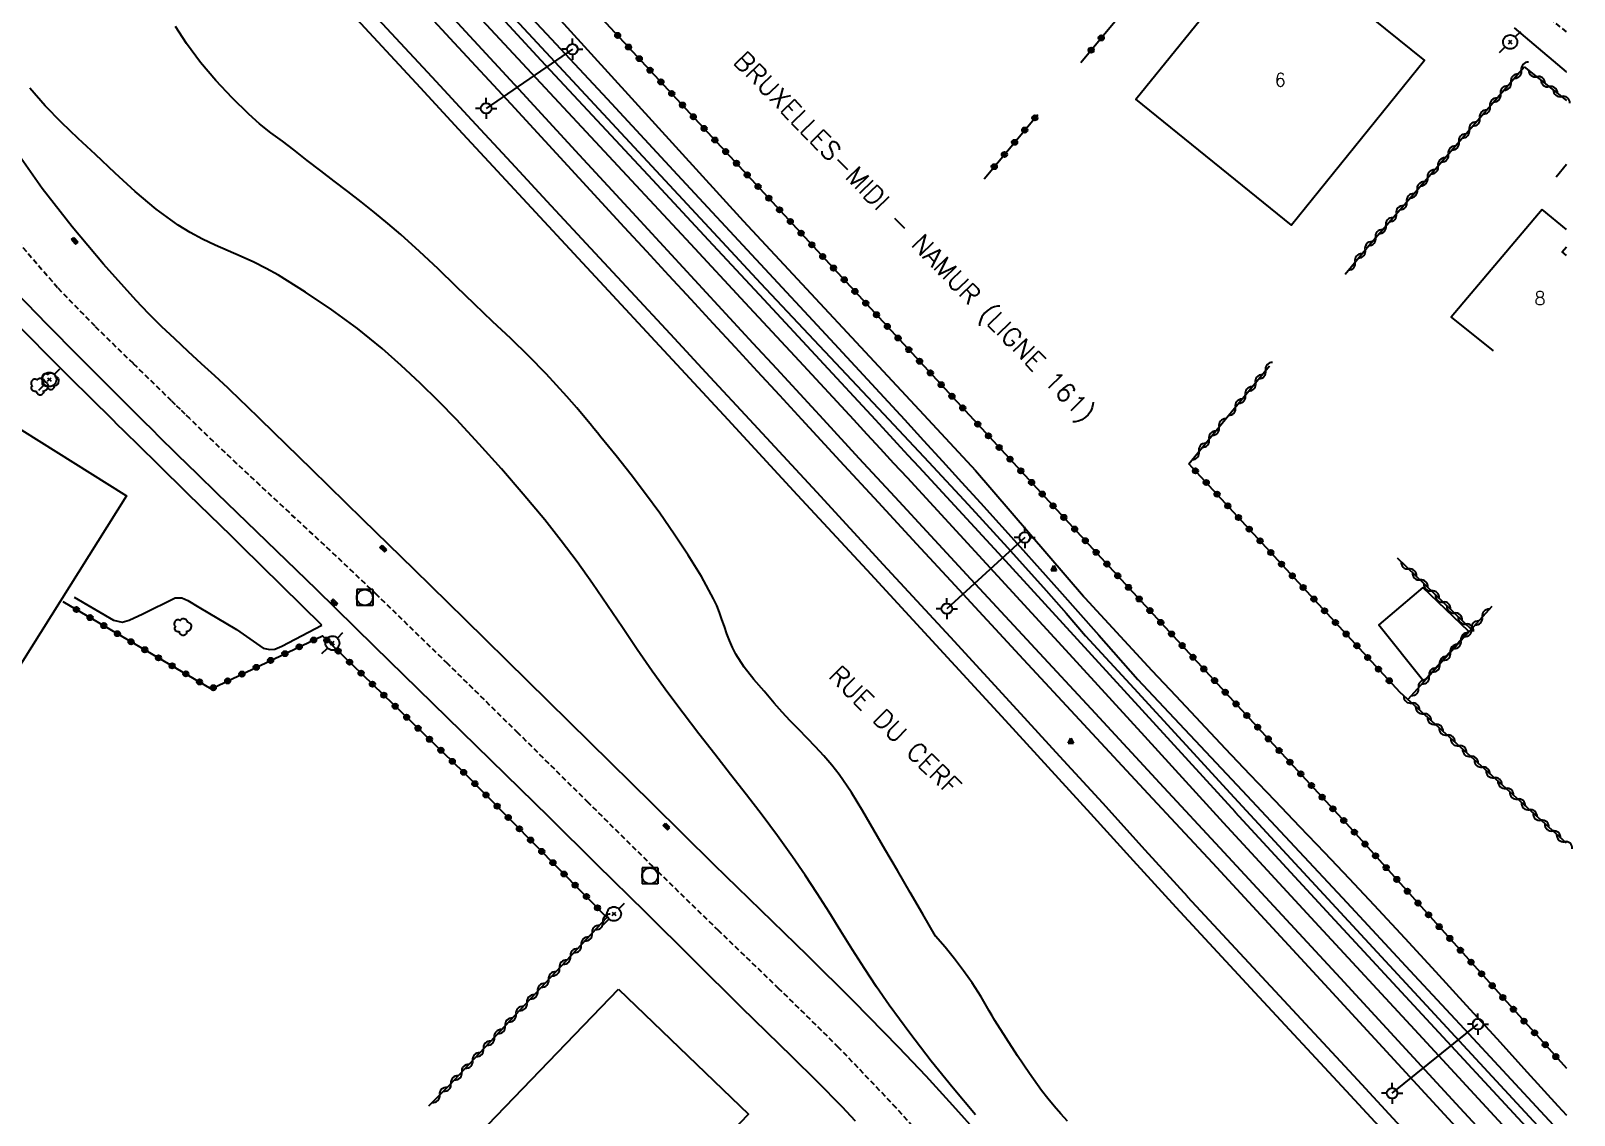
# Model space of a CAD drawing. Header units: millimetres. Extents: x 159000 to 160002, y 156999 to 158000.
# Drawn here: x 159854.8 to 160000.7, y 157605.2 to 157707.7 of the extents above; entities that cross this region are included whole.
import ezdxf
from ezdxf.enums import TextEntityAlignment as Align

# ---------------------------------------------------------------- set-up
doc = ezdxf.new("R2010")
doc.units = ezdxf.units.MM
doc.linetypes.add('DASHED', pattern=[0.75, 0.5, -0.25])
doc.layers.get('0').update_dxf_attribs({"linetype": 'CONTINUOUS'})
for name, color, linetype in [('W0001', 6, 'DASHED'), ('W0008', 7, 'CONTINUOUS'), ('W0014', 7, 'CONTINUOUS'), ('W0017', 7, 'CONTINUOUS'), ('W0101', 7, 'CONTINUOUS'), ('W0104', 1, 'CONTINUOUS'), ('W0211', 2, 'CONTINUOUS'), ('W0214', 2, 'CONTINUOUS'), ('W0300', 7, 'CONTINUOUS'), ('W0310', 3, 'CONTINUOUS'), ('W0323', 7, 'CONTINUOUS'), ('W0401', 7, 'CONTINUOUS'), ('W0420', 7, 'CONTINUOUS'), ('W0473', 7, 'CONTINUOUS'), ('W0610', 7, 'CONTINUOUS'), ('W0611', 7, 'CONTINUOUS'), ('W0700', 7, 'CONTINUOUS'), ('W0850', 7, 'CONTINUOUS'), ('W0989', 7, 'CONTINUOUS'), ('W0991', 7, 'CONTINUOUS')]:
    doc.layers.add(name, color=color, linetype=linetype)
doc.styles.get("Standard").update_dxf_attribs({"font": 'romans.shx', "width": 0.85})

# ---------------------------------------------------------------- blocks, each defined once
blk = doc.blocks.new('T610')
for p, q in [((-0.500001, 0), (-1.000002, 0)), ((0, 0.500001), (0, 1.000002)), ((0.500001, 0), (1.000002, 0)), ((0, -0.500001), (0, -1.000002))]:
    blk.add_line(p, q)
blk.add_ellipse((0, 0), major_axis=(-0.353554, 0.353554), ratio=1, start_param=3.926990817, end_param=10.2101761242)
blk = doc.blocks.new('T401')
for p, q in [((-0.3, 0.3), (0, 0.3)), ((-0.3, -0.25), (-0.3, 0.3)), ((-0.3, 0.15), (0, 0.15)), ((-0.3, 0), (0, 0)), ((0, 0.3), (0, -0.25)), ((-0.3, -0.15), (0, -0.15)), ((-0.3, -0.25), (-0.3, -0.3)), ((-0.3, -0.3), (0, -0.3)), ((0, -0.3), (0, -0.25))]:
    blk.add_line(p, q)
blk = doc.blocks.new('T420')
for p, q in [((0.75, 0.75), (-0.75, 0.75)), ((-0.75, 0.75), (-0.75, -0.75)), ((0.75, 0.75), (0.75, -0.75)), ((0.75, -0.75), (-0.75, -0.75))]:
    blk.add_line(p, q)
blk.add_ellipse((0, 0), major_axis=(-0.53, 0.53), ratio=1, start_param=3.926991, end_param=10.210176)
blk = doc.blocks.new('T473')
for p, q in [((-0.166667, 0.166667), (0.166667, -0.166667)), ((-0.166667, -0.166667), (0.166667, 0.166667)), ((0.500001, 0.500001), (1.000002, 1.000002)), ((-1.000002, -1.000002), (-0.500001, -0.500001))]:
    blk.add_line(p, q)
blk.add_ellipse((0, 0), major_axis=(0.471405, 0.471405), ratio=1, start_param=5.4977871438, end_param=11.780972451)
blk = doc.blocks.new('T850')
for p, q in [((-0.25, -0.15), (0, 0.32)), ((0, 0.32), (0.25, -0.15)), ((-0.25, -0.15), (0.25, -0.15))]:
    blk.add_line(p, q)
for major_axis in [(-0.106, 0.106), (-0.0354, 0.0354), (-0.0236, 0.0236)]:
    blk.add_ellipse((0, 0), major_axis=major_axis, ratio=1, start_param=3.926991, end_param=10.210176)
blk = doc.blocks.new('T300')
for p, q in [((-0.8, 0.51), (-0.86, 0.34)), ((-0.86, 0.34), (-0.86, 0.17)), ((-0.86, 0.17), (-0.74, 0.06)), ((-0.69, 0.63), (-0.8, 0.51)), ((-0.8, -0.06), (-0.74, 0.06)), ((-0.74, 0.06), (-0.69, 0.11)), ((-0.57, 0.69), (-0.69, 0.63)), ((-0.46, 0.69), (-0.57, 0.69)), ((-0.29, 0.63), (-0.46, 0.69)), ((-0.29, 0.63), (-0.17, 0.74)), ((-0.23, 0.57), (-0.29, 0.63)), ((-0.17, 0.74), (-0.06, 0.8)), ((-0.06, 0.8), (0.06, 0.8)), ((0.06, 0.8), (0.23, 0.74)), ((0.23, 0.74), (0.34, 0.63)), ((0.34, 0.63), (0.4, 0.51)), ((0.46, 0.46), (0.34, 0.46)), ((0.4, 0.51), (0.4, 0.46)), ((0.57, 0.4), (0.46, 0.46)), ((0.57, 0.4), (0.69, 0.29)), ((0.69, 0.29), (0.74, 0.17)), ((0.74, 0.06), (0.69, -0.17)), ((0.74, 0.17), (0.74, 0.06)), ((-0.8, -0.17), (-0.8, -0.06)), ((-0.8, -0.23), (-0.8, -0.17)), ((-0.74, -0.34), (-0.8, -0.23)), ((-0.69, -0.4), (-0.74, -0.34)), ((-0.51, -0.46), (-0.69, -0.4)), ((-0.4, -0.46), (-0.51, -0.46)), ((-0.4, -0.46), (-0.34, -0.46)), ((-0.34, -0.46), (-0.34, -0.4)), ((-0.34, -0.51), (-0.34, -0.46)), ((-0.29, -0.63), (-0.34, -0.51)), ((-0.17, -0.74), (-0.29, -0.63)), ((-0.06, -0.8), (-0.17, -0.74)), ((0.06, -0.8), (-0.06, -0.8)), ((0.17, -0.74), (0.06, -0.8)), ((0.23, -0.69), (0.17, -0.74)), ((0.29, -0.46), (0.23, -0.46)), ((0.29, -0.63), (0.23, -0.69)), ((0.46, -0.4), (0.29, -0.46)), ((0.34, -0.51), (0.29, -0.63)), ((0.34, -0.51), (0.34, -0.46)), ((0.57, -0.34), (0.46, -0.4)), ((0.63, -0.29), (0.57, -0.34)), ((0.69, -0.17), (0.63, -0.29))]:
    blk.add_line(p, q)
blk = doc.blocks.new('t310o')
at = {"color": 0, "linetype": 'Continuous'}
for centre, start, end in [((-0.5, 0.38), 216.8699, 323.1304), ((0.5, -0.37), 36.8699, 143.1303)]:
    blk.add_arc(centre, 0.625, start, end, dxfattribs=at)
blk = doc.blocks.new('t323o')
at = {"color": 0, "linetype": 'Continuous'}
for radius in [0.25, 0.15]:
    blk.add_circle((0, 0), radius, dxfattribs=at)

msp = doc.modelspace()

# ---------------------------------------------------------------- linework, layer by layer
at = {"layer": 'W0001'}
for points in [[(160000, 157707.65), (159995.63, 157711.27)], [(159845.38, 157700.41), (159854.09, 157687.27), (159857.39, 157683.44), (159860.91, 157679.81), (159864.52, 157676.29), (159868.13, 157672.77), (159868.58, 157672.33), (159869.03, 157671.89), (159869.49, 157671.44), (159869.94, 157671)], [(159940.19, 157601.94), (159936.65, 157605.92), (159931.2, 157611.65), (159925.56, 157617.2), (159919.86, 157622.68), (159914.19, 157628.19), (159907.55, 157634.77), (159900.91, 157641.35), (159894.24, 157647.92), (159887.54, 157654.43), (159885.36, 157656.52), (159883.16, 157658.59), (159880.95, 157660.65), (159878.73, 157662.71), (159876.52, 157664.76), (159874.31, 157666.83), (159872.12, 157668.9), (159869.94, 157671)]]:
    msp.add_lwpolyline(points, dxfattribs=at)
at = {"layer": 'W0008'}
for points in [[(159995.05, 157708.02), (159996.5, 157706.79), (159999.98, 157703.87), (160000, 157703.86)], [(159876.55, 157671), (159876.09, 157671.44), (159875.63, 157671.89), (159875.18, 157672.33), (159874.72, 157672.77), (159873.48, 157673.96), (159872.22, 157675.12), (159870.95, 157676.28), (159869.69, 157677.44), (159868.43, 157678.62), (159867.19, 157679.8), (159865.97, 157681.02), (159864.79, 157682.27), (159861.71, 157685.7), (159858.73, 157689.21), (159855.89, 157692.85), (159853.24, 157696.63)], [(159944.47, 157603.38), (159941.99, 157606.17), (159939.46, 157608.92), (159936.9, 157611.63), (159932.61, 157616.03), (159928.24, 157620.34), (159923.83, 157624.62), (159919.44, 157628.91), (159913.56, 157634.71), (159907.67, 157640.51), (159901.78, 157646.3), (159895.89, 157652.09), (159891.06, 157656.82), (159886.23, 157661.56), (159881.4, 157666.28), (159876.55, 157671)]]:
    msp.add_lwpolyline(points, dxfattribs=at)
at = {"layer": 'W0014'}
for points in [[(159862.55, 157671), (159860.54, 157672.98), (159858.55, 157674.96), (159856.55, 157676.94), (159854.57, 157678.94), (159853.72, 157679.8), (159852.89, 157680.67), (159852.06, 157681.55), (159851.23, 157682.43), (159850.39, 157683.3), (159849.55, 157684.17), (159848.69, 157685.02), (159847.82, 157685.86), (159847.37, 157686.28), (159846.9, 157686.68), (159846.43, 157687.08), (159845.95, 157687.47)], [(159853.41, 157683.03), (159856.36, 157679.99), (159859.34, 157676.98), (159862.34, 157673.99), (159865.34, 157671)], [(159882.34, 157651.56), (159880.45, 157653.43), (159878.55, 157655.29), (159876.65, 157657.16), (159874.76, 157659.02), (159873.76, 157660), (159872.76, 157660.98), (159871.76, 157661.96), (159870.75, 157662.94), (159869.75, 157663.91), (159868.75, 157664.89), (159867.75, 157665.87), (159866.76, 157666.85), (159866.23, 157667.37), (159865.7, 157667.89), (159865.18, 157668.41), (159864.65, 157668.93), (159864.13, 157669.44), (159863.6, 157669.96), (159863.07, 157670.48), (159862.55, 157671)], [(159865.34, 157671), (159865.71, 157670.63), (159866.08, 157670.27), (159866.45, 157669.9), (159866.82, 157669.54), (159868.68, 157667.7), (159870.55, 157665.87), (159872.42, 157664.05), (159874.3, 157662.23), (159876.17, 157660.42), (159878.05, 157658.6), (159879.93, 157656.78), (159881.8, 157654.96), (159887.3, 157649.58), (159892.8, 157644.2), (159898.3, 157638.82), (159903.79, 157633.43), (159908.34, 157628.94), (159912.9, 157624.45), (159917.44, 157619.95), (159921.99, 157615.45), (159924.38, 157613.12), (159926.77, 157610.79), (159929.15, 157608.45), (159931.49, 157606.07), (159932.77, 157604.72)]]:
    msp.add_lwpolyline(points, dxfattribs=at)
at = {"layer": 'W0017'}
for points in [[(159999.03, 157693.95), (160000, 157695.16)], [(159858.93, 157654.2), (159862.64, 157652.04), (159863.45, 157651.85), (159864.13, 157652.03), (159865.42, 157652.65), (159868.47, 157654.16), (159869.12, 157654.16), (159869.67, 157653.89), (159870.72, 157653.28), (159874.27, 157651.17), (159876.78, 157649.38), (159877.43, 157649.26), (159877.9, 157649.31), (159878.57, 157649.57)], [(159878.57, 157649.57), (159882.34, 157651.56)]]:
    msp.add_lwpolyline(points, dxfattribs=at)
at = {"layer": 'W0101'}
for points in [[(159971.86, 157716.82), (159986.57, 157704.93), (159974.02, 157689.39), (159959.31, 157701.28), (159971.86, 157716.82)], [(159910.4, 157617.16), (159922.67, 157605.33), (159908.67, 157590.81), (159896.4, 157602.64)]]:
    msp.add_lwpolyline(points, close=True, dxfattribs=at)
for points in [[(159997.7, 157690.87), (159989.11, 157680.68), (159993.09, 157677.5)], [(160000, 157688.97), (159997.7, 157690.87)], [(160000, 157686.5), (159999.61, 157686.86), (160000, 157687.32)]]:
    msp.add_lwpolyline(points, dxfattribs=at)
at = {"layer": 'W0104'}
msp.add_lwpolyline([(159852.37, 157671), (159863.88, 157663.8), (159852.18, 157645.18)], dxfattribs=at)
msp.add_lwpolyline([(159986.43, 157655.11), (159982.26, 157651.58), (159986.51, 157646.28), (159990.74, 157651)], close=True, dxfattribs=at)
at = {"layer": 'W0211'}
for points in [[(159854.48, 157758.72), (159862.1, 157750.45), (159869.74, 157742.19), (159882.24, 157728.69), (159894.75, 157715.2), (159907.27, 157701.71), (159919.79, 157688.23), (159923.82, 157683.91), (159927.86, 157679.6), (159931.9, 157675.3), (159935.94, 157671)], [(159878.94, 157736.63), (159897.2, 157717.24), (159922.16, 157689.8), (159939.66, 157671)], [(159907.36, 157671), (159906.44, 157672.1), (159905.49, 157673.18), (159904.54, 157674.25), (159903.56, 157675.31), (159901.9, 157677), (159900.2, 157678.65), (159898.48, 157680.27), (159896.76, 157681.9), (159895.04, 157683.57), (159893.33, 157685.25), (159891.59, 157686.9), (159889.81, 157688.5), (159888.58, 157689.55), (159887.33, 157690.57), (159886.07, 157691.57), (159884.8, 157692.56), (159883.52, 157693.54), (159882.24, 157694.52), (159880.96, 157695.5), (159879.7, 157696.49), (159878.62, 157697.31), (159877.53, 157698.12), (159876.46, 157698.96), (159875.44, 157699.86), (159873.85, 157701.42), (159872.32, 157703.05), (159870.88, 157704.76), (159869.55, 157706.55), (159868.51, 157708.16)], [(159940.34, 157622.17), (159939.16, 157624.24), (159937.97, 157626.3), (159936.77, 157628.36), (159935.56, 157630.4), (159934.52, 157632.18), (159933.5, 157633.98), (159932.43, 157635.74), (159931.25, 157637.44), (159930.54, 157638.34), (159929.79, 157639.21), (159929.02, 157640.05), (159928.22, 157640.87), (159927.43, 157641.69), (159926.63, 157642.51), (159925.86, 157643.34), (159925.1, 157644.2), (159924.15, 157645.31), (159923.19, 157646.42), (159922.28, 157647.58), (159921.48, 157648.82), (159921.15, 157649.44), (159920.87, 157650.1), (159920.62, 157650.76), (159920.4, 157651.43), (159920.17, 157652.1), (159919.94, 157652.77), (159919.68, 157653.42), (159919.38, 157654.06), (159918.23, 157656.16), (159916.97, 157658.19), (159915.64, 157660.18), (159914.29, 157662.14), (159912.95, 157663.98), (159911.58, 157665.79), (159910.16, 157667.58), (159908.73, 157669.35), (159908.39, 157669.76), (159908.05, 157670.17), (159907.71, 157670.59), (159907.36, 157671)], [(159935.94, 157671), (159939.7, 157666.99), (159943.43, 157662.96), (159947.15, 157658.9), (159950.83, 157654.83), (159951.77, 157653.77), (159952.7, 157652.71), (159953.62, 157651.64), (159954.53, 157650.56)], [(159939.66, 157671), (159944.14, 157666.19), (159954.35, 157654.3)], [(159954.1, 157654.57), (159956.33, 157652.13), (159958.57, 157649.7), (159960.81, 157647.28), (159963.07, 157644.87), (159965.4, 157642.39), (159967.74, 157639.92), (159970.08, 157637.46), (159972.43, 157635), (159974.78, 157632.54), (159977.13, 157630.07), (159979.46, 157627.6), (159981.79, 157625.12), (159984.71, 157621.97), (159987.62, 157618.81), (159990.52, 157615.65), (159993.41, 157612.48), (159996.3, 157609.3), (159999.19, 157606.13), (160000, 157605.25)], [(159954.53, 157650.56), (159959.09, 157645.6), (159963.66, 157640.64), (159968.22, 157635.68), (159972.79, 157630.73), (159980.15, 157622.75), (159987.52, 157614.78), (159994.89, 157606.82), (160000, 157601.3)], [(159952.82, 157604.67), (159952.2, 157605.37), (159951.58, 157606.09), (159950.98, 157606.82), (159950.39, 157607.56), (159949.23, 157609.18), (159948.12, 157610.84), (159947.04, 157612.52), (159945.98, 157614.2), (159945.7, 157614.64), (159945.44, 157615.09), (159945.18, 157615.54), (159944.92, 157615.98), (159944.66, 157616.43), (159944.4, 157616.88), (159944.12, 157617.32), (159943.83, 157617.75), (159943.01, 157618.89), (159942.16, 157620.02), (159941.26, 157621.11), (159940.34, 157622.17)]]:
    msp.add_lwpolyline(points, dxfattribs=at)
at = {"layer": 'W0214'}
for points in [[(159851.35, 157763.7), (159855.38, 157759.29), (159859.42, 157754.88), (159863.47, 157750.48), (159869.18, 157744.31), (159874.9, 157738.16), (159880.63, 157732.02), (159886.37, 157725.88), (159892.11, 157719.74), (159897.85, 157713.61), (159903.58, 157707.46), (159909.31, 157701.31), (159916.34, 157693.74), (159923.38, 157686.17), (159930.41, 157678.6), (159937.41, 157671)], [(159895.06, 157671), (159893.36, 157672.74), (159891.63, 157674.44), (159889.85, 157676.1), (159888.04, 157677.71), (159885.71, 157679.61), (159883.29, 157681.39), (159880.8, 157683.06), (159878.25, 157684.64), (159877.09, 157685.29), (159875.9, 157685.88), (159874.7, 157686.42), (159873.49, 157686.95), (159872.27, 157687.49), (159871.07, 157688.05), (159869.9, 157688.68), (159868.76, 157689.37), (159866.67, 157690.89), (159864.7, 157692.56), (159862.81, 157694.31), (159860.93, 157696.07), (159859.32, 157697.57), (159857.74, 157699.09), (159856.19, 157700.66), (159854.74, 157702.32)], [(159944.15, 157605.27), (159942.03, 157607.79), (159939.96, 157610.36), (159937.94, 157612.98), (159935.99, 157615.64), (159934.79, 157617.36), (159933.63, 157619.11), (159932.51, 157620.87), (159931.4, 157622.65), (159930.29, 157624.43), (159929.17, 157626.19), (159928.02, 157627.94), (159926.84, 157629.67), (159925.41, 157631.65), (159923.96, 157633.6), (159922.48, 157635.53), (159920.98, 157637.45), (159919.48, 157639.37), (159917.98, 157641.29), (159916.5, 157643.23), (159915.05, 157645.18), (159913.58, 157647.21), (159912.15, 157649.27), (159910.75, 157651.35), (159909.34, 157653.42), (159907.92, 157655.49), (159906.47, 157657.54), (159904.97, 157659.55), (159903.41, 157661.52), (159901.38, 157663.94), (159899.32, 157666.34), (159897.21, 157668.69), (159895.06, 157671)], [(159937.41, 157671), (159939.21, 157669.03), (159941.01, 157667.07), (159942.81, 157665.09), (159944.6, 157663.12), (159948.35, 157658.97), (159952.08, 157654.81), (159955.8, 157650.62), (159959.49, 157646.42)], [(160000, 157602.96), (159997.17, 157606.03), (159991.21, 157612.47), (159985.24, 157618.9), (159979.26, 157625.32), (159974.32, 157630.61), (159969.39, 157635.89), (159964.44, 157641.16), (159959.48, 157646.43)]]:
    msp.add_lwpolyline(points, dxfattribs=at)
at = {"layer": 'W0310'}
for points in [[(159979.07, 157684.74), (159981.32, 157687.46), (159996.02, 157704.35)], [(159996.02, 157704.35), (160000, 157701.17)], [(159967.75, 157671), (159971.94, 157676.09)], [(159964.31, 157666.83), (159967.75, 157671)], [(159984.01, 157657.92), (159991.08, 157651.1)], [(159992.94, 157653.33), (159985.01, 157644.53)], [(160000, 157630.94), (159984.27, 157645.21)], [(159909.3, 157623.94), (159894.35, 157608.02), (159892.42, 157606.1)]]:
    msp.add_lwpolyline(points, dxfattribs=at)
at = {"layer": 'W0323'}
for points in [[(159712.81, 157919.81), (159753.46, 157875.4), (159789.85, 157836.59), (159830.16, 157793.29), (159858.31, 157763.38), (159892.05, 157726.98), (159922.18, 157694.54), (159943.94, 157671)], [(159954.11, 157704.77), (159956.85, 157708.06), (159969.53, 157723.15), (159971.07, 157724.91), (159964.74, 157729.82), (159957.44, 157734.5), (159951.01, 157738.17)], [(159944.96, 157693.75), (159950.02, 157699.85)], [(159943.94, 157671), (159950.3, 157664.12), (159979.54, 157632.46), (160000, 157609.67)], [(159984.27, 157645.21), (159964.31, 157666.83)], [(159857.85, 157653.8), (159871.88, 157645.55), (159882.39, 157650.56), (159895.7, 157637.71), (159909.3, 157623.94)]]:
    msp.add_lwpolyline(points, dxfattribs=at)
at = {"layer": 'W0611'}
for points in [[(159906.03, 157706.01), (159897.88, 157700.42)], [(159948.79, 157659.85), (159941.43, 157653.12)], [(159983.52, 157607.31), (159991.64, 157613.85)]]:
    msp.add_lwpolyline(points, dxfattribs=at)
at = {"layer": 'W0700'}
for points in [[(159849.52, 157762.94), (159855.67, 157756.28), (159861.81, 157749.61), (159867.95, 157742.95), (159874.1, 157736.29), (159880.24, 157729.63), (159886.39, 157722.97), (159892.55, 157716.31), (159897.8, 157710.64), (159903.06, 157704.98), (159908.33, 157699.32), (159913.6, 157693.66), (159918.87, 157688), (159924.13, 157682.34), (159929.39, 157676.67), (159934.65, 157671)], [(159854.56, 157755.26), (159860.71, 157748.59), (159866.85, 157741.93), (159872.99, 157735.27), (159879.14, 157728.61), (159885.29, 157721.95), (159891.45, 157715.3), (159896.58, 157709.75), (159901.73, 157704.21), (159906.88, 157698.68), (159912.03, 157693.15), (159917.18, 157687.62), (159922.32, 157682.08), (159927.47, 157676.54), (159932.6, 157671)], [(159929.77, 157671), (159927.55, 157673.4), (159925.34, 157675.79), (159923.13, 157678.19), (159920.92, 157680.59), (159918.71, 157682.99), (159916.5, 157685.38), (159914.29, 157687.78), (159912.08, 157690.18), (159906.71, 157696), (159901.34, 157701.82), (159895.97, 157707.65), (159890.6, 157713.47), (159885.23, 157719.29), (159879.85, 157725.12), (159874.48, 157730.93), (159869.1, 157736.75), (159864.17, 157742.07), (159859.24, 157747.38), (159854.3, 157752.7)], [(159927.72, 157671), (159925.63, 157673.27), (159923.54, 157675.54), (159921.44, 157677.81), (159919.35, 157680.08), (159917.26, 157682.35), (159915.16, 157684.62), (159913.07, 157686.89), (159910.97, 157689.16), (159905.6, 157694.98), (159900.23, 157700.81), (159894.86, 157706.63), (159889.5, 157712.45), (159884.13, 157718.28), (159878.75, 157724.1), (159873.38, 157729.92), (159868, 157735.73), (159863.07, 157741.05), (159858.14, 157746.37), (159853.2, 157751.68)], [(159850.52, 157746.64), (159857.37, 157739.27), (159864.23, 157731.89), (159871.08, 157724.52), (159877.94, 157717.14), (159884.79, 157709.76), (159891.63, 157702.38), (159895.27, 157698.45), (159898.91, 157694.53), (159902.54, 157690.61), (159906.18, 157686.69), (159909.82, 157682.77), (159913.45, 157678.85), (159917.09, 157674.92), (159920.72, 157671)], [(159851.62, 157747.66), (159858.47, 157740.29), (159865.33, 157732.91), (159872.18, 157725.54), (159879.04, 157718.16), (159885.89, 157710.78), (159892.73, 157703.39), (159896.49, 157699.34), (159900.24, 157695.3), (159904, 157691.25), (159907.75, 157687.2), (159911.51, 157683.15), (159915.26, 157679.1), (159919.01, 157675.05), (159922.77, 157671)], [(159920.72, 157671), (159927.29, 157663.9), (159933.85, 157656.8), (159940.4, 157649.69), (159946.95, 157642.58), (159950.99, 157638.17), (159955.02, 157633.75), (159959.04, 157629.33), (159963.06, 157624.89)], [(159922.77, 157671), (159929.1, 157664.16), (159935.42, 157657.31), (159941.74, 157650.45), (159948.05, 157643.59), (159952.09, 157639.18), (159956.13, 157634.76), (159960.15, 157630.33), (159964.17, 157625.9)], [(159966.56, 157629.05), (159960.47, 157635.61), (159954.38, 157642.18), (159948.29, 157648.74), (159942.21, 157655.32), (159938.59, 157659.23), (159934.96, 157663.16), (159931.34, 157667.08), (159927.72, 157671)], [(159967.66, 157630.07), (159961.57, 157636.63), (159955.48, 157643.2), (159949.39, 157649.76), (159943.31, 157656.33), (159939.92, 157660), (159936.54, 157663.66), (159933.15, 157667.33), (159929.77, 157671)], [(159932.6, 157671), (159933.87, 157669.63), (159935.14, 157668.26), (159936.4, 157666.89), (159937.67, 157665.52), (159945.16, 157657.38), (159952.64, 157649.23), (159960.11, 157641.07), (159967.56, 157632.9)], [(159934.65, 157671), (159935.68, 157669.88), (159936.71, 157668.77), (159937.74, 157667.65), (159938.77, 157666.53), (159946.27, 157658.4), (159953.75, 157650.25), (159961.22, 157642.09), (159968.67, 157633.91)], [(159967.56, 157632.9), (159976.6, 157623.12), (159985.63, 157613.33), (159994.67, 157603.55), (160000, 157597.79)], [(159968.66, 157633.92), (159977.7, 157624.13), (159986.73, 157614.35), (159995.77, 157604.57), (160000, 157600)], [(160000, 157595.03), (159989.59, 157606.31), (159978.63, 157618.2), (159967.66, 157630.07)], [(160000, 157592.81), (159999.45, 157593.41), (159988.49, 157605.3), (159977.53, 157617.18), (159966.56, 157629.05)], [(159964.16, 157625.92), (159972.01, 157617.45), (159979.86, 157608.99), (159987.7, 157600.52), (159995.55, 157592.05), (160000, 157587.25)], [(159963.06, 157624.9), (159970.91, 157616.43), (159978.76, 157607.97), (159986.6, 157599.5), (159994.45, 157591.04), (159996.89, 157588.4), (159999.33, 157585.76), (160000, 157585.04)]]:
    msp.add_lwpolyline(points, dxfattribs=at)

# ---------------------------------------------------------------- block references
at = {"layer": 'W0300'}
for p in [(159856.72, 157674.62), (159855.71, 157674.12), (159869.24, 157651.39)]:
    msp.add_blockref('T300', p, dxfattribs=at)
at = {"layer": 'W0310'}
for p, rotation in [((159995.75, 157704.03), 48.94524846554433), ((159994.76, 157702.9), 48.94524846554433), ((159997.2, 157703.41), 321.3277813837381), ((159998.37, 157702.47), 321.3277813837381), ((159992.79, 157700.64), 48.94524846554433), ((159993.78, 157701.77), 48.94524846554433), ((159999.54, 157701.54), 321.3277813837381), ((159991.81, 157699.51), 48.94524846554433), ((159990.82, 157698.38), 48.94524846554433), ((159988.85, 157696.11), 48.94524846554433), ((159989.84, 157697.24), 48.94524846554433), ((159987.87, 157694.98), 48.94524846554433), ((159986.88, 157693.85), 48.94524846554433), ((159985.9, 157692.72), 48.94524846554433), ((159983.93, 157690.46), 48.94524846554433), ((159984.91, 157691.59), 48.94524846554433), ((159982.94, 157689.33), 48.94524846554433), ((159981.96, 157688.2), 48.94524846554433), ((159980.03, 157685.9), 50.5099296019859), ((159980.98, 157687.05), 50.5099296019859), ((159971.57, 157675.63), 50.50992960186608), ((159970.61, 157674.47), 50.50992960186608), ((159969.66, 157673.32), 50.50992960186608), ((159968.71, 157672.16), 50.50992960186608), ((159967.17, 157670.3), 50.50992960195862), ((159966.22, 157669.14), 50.50992960195862), ((159965.26, 157667.98), 50.50992960195862), ((159985.09, 157656.88), 316.0149278057854), ((159986.17, 157655.84), 316.0149278057854), ((159987.25, 157654.8), 316.0149278057854), ((159988.33, 157653.75), 316.0149278057854), ((159989.41, 157652.71), 316.0149278057854), ((159992.04, 157652.33), 227.9683970160087), ((159990.49, 157651.67), 316.0149278057854), ((159991.03, 157651.22), 227.9683970160087), ((159990.03, 157650.1), 227.9683970160087), ((159989.03, 157648.99), 227.9683970160087), ((159987.02, 157646.76), 227.9683970160087), ((159988.02, 157647.88), 227.9683970160087), ((159986.01, 157645.65), 227.9683970160087), ((159985.38, 157644.2), 137.7967544753045), ((159986.49, 157643.19), 137.7967544753045), ((159987.6, 157642.19), 137.7967544753045), ((159988.71, 157641.18), 137.7967544753045), ((159989.82, 157640.17), 137.7967544753045), ((159990.93, 157639.16), 137.7967544753045), ((159992.04, 157638.15), 137.7967544753045), ((159993.15, 157637.15), 137.7967544753045), ((159994.27, 157636.14), 137.7967544753045), ((159995.38, 157635.13), 137.7967544753045), ((159996.49, 157634.12), 137.7967544753045), ((159997.6, 157633.12), 137.7967544753045), ((159998.71, 157632.11), 137.7967544753045), ((159999.82, 157631.1), 137.7967544753045), ((159908.92, 157623.53), 226.7944889527159), ((159907.89, 157622.44), 226.7944889527159), ((159905.84, 157620.25), 226.7944889527159), ((159906.86, 157621.35), 226.7944889527159), ((159904.81, 157619.16), 226.7944889527159), ((159903.78, 157618.07), 226.7944889527159), ((159901.73, 157615.88), 226.7944889527159), ((159902.75, 157616.97), 226.7944889527159), ((159900.7, 157614.79), 226.7944889527159), ((159899.67, 157613.69), 226.7944889527159), ((159897.62, 157611.51), 226.7944889527159), ((159898.65, 157612.6), 226.7944889527159), ((159896.59, 157610.41), 226.7944889527159), ((159895.57, 157609.32), 226.7944889527159), ((159893.48, 157607.16), 224.828216246816), ((159894.54, 157608.23), 226.7944889527159)]:
    msp.add_blockref('t310o', p, dxfattribs=dict(at, rotation=rotation))
at = {"layer": 'W0323'}
for p, rotation in [((159910.31, 157707.32), 312.8929930734362), ((159956.03, 157707.08), 50.27132694956223), ((159911.33, 157706.22), 312.8929930734362), ((159955.07, 157705.92), 50.27132694956223), ((159912.35, 157705.12), 312.8929930734362), ((159913.37, 157704.02), 312.8929930734362), ((159914.4, 157702.92), 312.8929930734362), ((159915.42, 157701.82), 312.8929930734362), ((159916.44, 157700.73), 312.8929930734362), ((159917.46, 157699.63), 312.8929930734362), ((159918.48, 157698.53), 312.8929930734362), ((159948.79, 157698.37), 50.27132694968442), ((159949.75, 157699.52), 50.27132694968442), ((159919.5, 157697.43), 312.8929930734362), ((159947.83, 157697.21), 50.27132694968442), ((159920.52, 157696.33), 312.8929930734362), ((159921.54, 157695.23), 312.8929930734362), ((159946.87, 157696.06), 50.27132694968442), ((159922.56, 157694.13), 312.7498114946578), ((159945.91, 157694.91), 50.27132694968442), ((159923.58, 157693.03), 312.7498114946578), ((159924.6, 157691.93), 312.7498114946578), ((159925.62, 157690.83), 312.7498114946578), ((159926.63, 157689.73), 312.7498114946578), ((159927.65, 157688.62), 312.7498114946578), ((159928.67, 157687.52), 312.7498114946578), ((159929.69, 157686.42), 312.7498114946578), ((159930.71, 157685.32), 312.7498114946578), ((159931.73, 157684.22), 312.7498114946578), ((159932.74, 157683.12), 312.7498114946578), ((159933.76, 157682.01), 312.7498114946578), ((159934.78, 157680.91), 312.7498114946578), ((159935.8, 157679.81), 312.7498114946578), ((159936.82, 157678.71), 312.7498114946578), ((159937.83, 157677.61), 312.7498114946578), ((159938.85, 157676.51), 312.7498114946578), ((159939.87, 157675.41), 312.7498114946578), ((159940.89, 157674.3), 312.7498114946578), ((159941.91, 157673.2), 312.7498114946578), ((159942.93, 157672.1), 312.7498114946578), ((159944.35, 157670.57), 312.7498114947336), ((159945.36, 157669.46), 312.7498114947336), ((159946.38, 157668.36), 312.7498114947336), ((159947.4, 157667.26), 312.7498114947336), ((159948.42, 157666.16), 312.7498114947336), ((159964.93, 157666.15), 132.7091697875958), ((159949.44, 157665.06), 312.7498114947336), ((159965.95, 157665.05), 132.7091697875958), ((159950.45, 157663.96), 312.7178064028279), ((159966.97, 157663.95), 132.7091697875958), ((159951.47, 157662.85), 312.7178064028279), ((159952.49, 157661.75), 312.7178064028279), ((159967.99, 157662.84), 132.7091697875958), ((159969, 157661.74), 132.7091697875958), ((159953.51, 157660.65), 312.7178064028279), ((159970.02, 157660.64), 132.7091697875958), ((159954.52, 157659.55), 312.7178064028279), ((159971.04, 157659.54), 132.7091697875958), ((159955.54, 157658.45), 312.7178064028279), ((159956.56, 157657.34), 312.7178064028279), ((159972.06, 157658.43), 132.7091697875958), ((159973.07, 157657.33), 132.7091697875958), ((159957.58, 157656.24), 312.7178064028279), ((159974.09, 157656.23), 132.7091697875958), ((159958.6, 157655.14), 312.7178064028279), ((159975.11, 157655.13), 132.7091697875958), ((159859.14, 157653.04), 329.5583673565457), ((159959.61, 157654.04), 312.7178064028279), ((159960.63, 157652.94), 312.7178064028279), ((159976.13, 157654.03), 132.7091697875958), ((159977.14, 157652.92), 132.7091697875958), ((159860.43, 157652.28), 329.5583673565457), ((159861.73, 157651.52), 329.5583673565457), ((159961.65, 157651.83), 312.7178064028279), ((159978.16, 157651.82), 132.7091697875958), ((159863.02, 157650.76), 329.5583673565457), ((159864.31, 157650), 329.5583673565457), ((159881.56, 157650.16), 25.46228708922534), ((159882.81, 157650.16), 315.9921777607581), ((159962.67, 157650.73), 312.7178064028279), ((159979.18, 157650.72), 132.7091697875958), ((159865.61, 157649.24), 329.5583673565457), ((159866.9, 157648.48), 329.5583673565457), ((159878.85, 157648.87), 25.46228708922534), ((159880.21, 157649.52), 25.46228708922534), ((159883.89, 157649.11), 315.9921777607581), ((159963.68, 157649.63), 312.7178064028279), ((159964.7, 157648.53), 312.7178064028279), ((159980.2, 157649.62), 132.7091697875958), ((159981.21, 157648.51), 132.7091697875958), ((159868.19, 157647.72), 329.5583673565457), ((159876.14, 157647.58), 25.46228708922534), ((159877.5, 157648.23), 25.46228708922534), ((159884.97, 157648.07), 315.9921777607581), ((159886.05, 157647.03), 315.9921777607581), ((159965.72, 157647.43), 312.7178064028279), ((159982.23, 157647.41), 132.7091697875958), ((159869.49, 157646.96), 329.5583673565457), ((159870.78, 157646.2), 329.5583673565457), ((159872.08, 157645.65), 25.46228708922534), ((159873.44, 157646.29), 25.46228708922534), ((159874.79, 157646.94), 25.46228708922534), ((159887.12, 157645.99), 315.9921777607581), ((159966.74, 157646.32), 312.7178064028279), ((159983.25, 157646.31), 132.7091697875958), ((159888.2, 157644.95), 315.9921777607581), ((159967.75, 157645.22), 312.7178064028279), ((159968.77, 157644.12), 312.7178064028279), ((159889.28, 157643.9), 315.9921777607581), ((159890.36, 157642.86), 315.9921777607581), ((159969.79, 157643.02), 312.7178064028279), ((159891.44, 157641.82), 315.9921777607581), ((159970.81, 157641.92), 312.7178064028279), ((159892.52, 157640.78), 315.9921777607581), ((159893.6, 157639.74), 315.9921777607581), ((159971.82, 157640.81), 312.7178064028279), ((159972.84, 157639.71), 312.7178064028279), ((159894.68, 157638.69), 315.9921777607581), ((159973.86, 157638.61), 312.7178064028279), ((159895.75, 157637.65), 314.6357303671598), ((159974.88, 157637.51), 312.7178064028279), ((159896.81, 157636.58), 314.6357303671598), ((159897.86, 157635.51), 314.6357303671598), ((159975.89, 157636.41), 312.7178064028279), ((159898.92, 157634.45), 314.6357303671598), ((159976.91, 157635.3), 312.7178064028279), ((159977.93, 157634.2), 312.7178064028279), ((159899.97, 157633.38), 314.6357303671598), ((159978.95, 157633.1), 312.7178064028279), ((159901.02, 157632.31), 314.6357303671598), ((159902.08, 157631.25), 314.6357303671598), ((159979.96, 157631.99), 311.9180953768372), ((159903.13, 157630.18), 314.6357303671598), ((159980.96, 157630.87), 311.9180953768372), ((159981.96, 157629.76), 311.9180953768372), ((159904.19, 157629.11), 314.6357303671598), ((159905.24, 157628.04), 314.6357303671598), ((159982.96, 157628.64), 311.9180953768372), ((159906.29, 157626.98), 314.6357303671598), ((159983.97, 157627.53), 311.9180953768372), ((159907.35, 157625.91), 314.6357303671598), ((159984.97, 157626.41), 311.9180953768372), ((159985.97, 157625.29), 311.9180953768372), ((159908.4, 157624.84), 314.6357303671598), ((159986.97, 157624.18), 311.9180953768372), ((159987.97, 157623.06), 311.9180953768372), ((159988.98, 157621.95), 311.9180953768372), ((159989.98, 157620.83), 311.9180953768372), ((159990.98, 157619.71), 311.9180953768372), ((159991.98, 157618.6), 311.9180953768372), ((159992.99, 157617.48), 311.9180953768372), ((159993.99, 157616.37), 311.9180953768372), ((159994.99, 157615.25), 311.9180953768372), ((159995.99, 157614.13), 311.9180953768372), ((159996.99, 157613.02), 311.9180953768372), ((159998, 157611.9), 311.9180953768372), ((159999, 157610.78), 311.9180953768372)]:
    msp.add_blockref('t323o', p, dxfattribs=dict(at, rotation=rotation))
at = {"layer": 'W0401'}
for p, rotation in [((159859.1, 157687.99), 39.89701005634274), ((159888.26, 157658.91), 45.55355416089385), ((159883.41, 157653.6), 225.6802455185755), ((159915.03, 157632.64), 45.40766132022238)]:
    msp.add_blockref('T401', p, dxfattribs=dict(at, rotation=rotation))
at = {"layer": 'W0420'}
for p in [(159886.4, 157654.18), (159913.36, 157627.86)]:
    msp.add_blockref('T420', p, dxfattribs=at)
at = {"layer": 'W0473'}
for p in [(159994.68, 157706.7), (159856.58, 157674.79), (159883.34, 157649.87), (159909.96, 157624.27)]:
    msp.add_blockref('T473', p, dxfattribs=at)
at = {"layer": 'W0610'}
for p in [(159906.03, 157706.01), (159897.88, 157700.42), (159948.79, 157659.85), (159941.43, 157653.12), (159991.64, 157613.85), (159983.52, 157607.31)]:
    msp.add_blockref('T610', p, dxfattribs=at)
at = {"layer": 'W0850'}
for p in [(159951.53, 157656.88), (159953.16, 157640.57)]:
    msp.add_blockref('T850', p, dxfattribs=at)

# ---------------------------------------------------------------- texts
at = {"layer": 'W0989'}
for s, rotation, p in [('BRUXELLES-MIDI - NAMUR (LIGNE 161)', 314.1601, (159921.16, 157704.76)), ('RUE DU CERF', 315.4923, (159930.13, 157646.66))]:
    msp.add_text(s, height=1.75, rotation=rotation, dxfattribs=at).set_placement(p)
at = {"layer": 'W0991'}
for s, p in [('6', (159972.94, 157703.11)), ('8', (159997.5, 157682.47))]:
    msp.add_text(s, height=1.25, dxfattribs=at).set_placement(p, align=Align.MIDDLE_CENTER)

doc.saveas('drawing.dxf')
